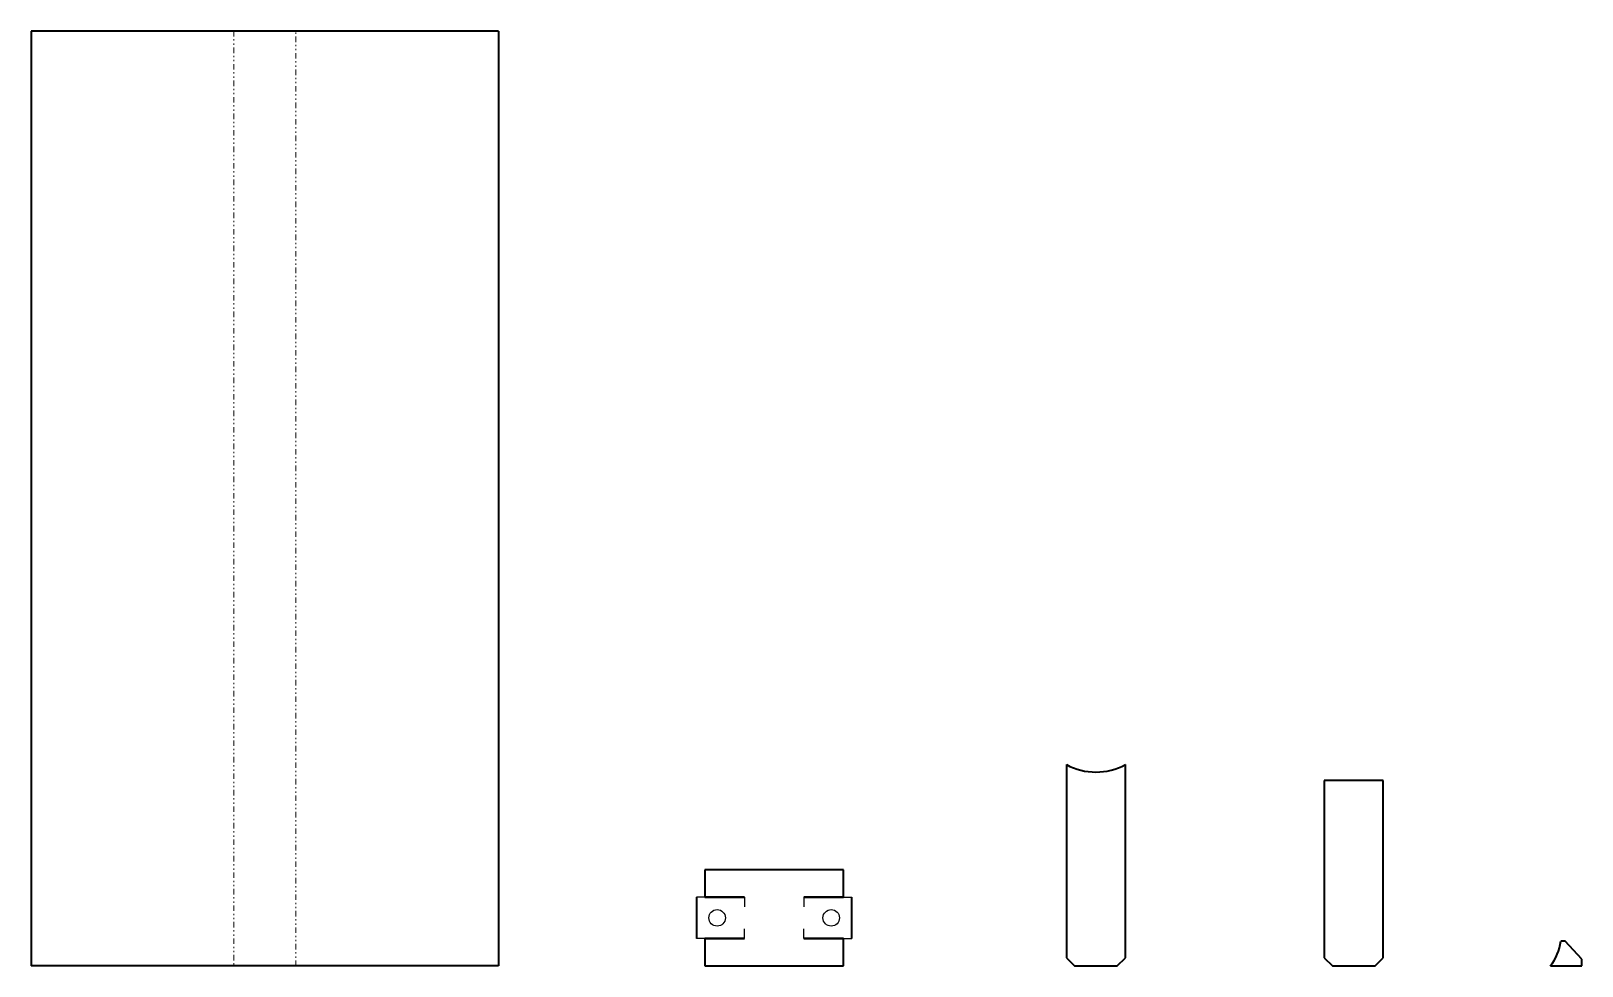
# Model space of a CAD drawing. Header units: millimetres. Extents: x 0 to 1128, y 0 to 680.
import ezdxf

# ---------------------------------------------------------------- set-up
doc = ezdxf.new("R2010")
doc.units = ezdxf.units.MM
doc.linetypes.add('K5LT_BASIC', pattern=[0])
doc.linetypes.add('K5LT_CHAIN_LINE_WITH_2_POINTS', pattern=[12, 4, -2, 1, -2, 1, -2])

msp = doc.modelspace()

# ---------------------------------------------------------------- linework, layer by layer
at = {"color": 7, "linetype": 'K5LT_BASIC', "lineweight": 40, "true_color": 0xffffff}
for p, q in [((144, 680), (0, 680)), ((0, 680), (0, 0)), ((151.1, 680), (144, 680)), ((189.1, 680), (151.1, 680)), ((196.1, 680), (189.1, 680)), ((340.1, 680), (196.1, 680)), ((340.1, 680), (340.1, 0)), ((753, 146.5), (753, 6)), ((796, 6), (796, 146.5)), ((983.5, 135), (940.5, 135)), ((940.5, 135), (940.5, 6)), ((983.5, 6), (983.5, 135)), ((591, 70), (490, 70)), ((490, 70), (490, 50)), ((591, 50), (591, 70)), ((484, 50), (484, 20)), ((490, 50), (519, 50)), ((519, 50), (490, 50)), ((519, 50), (519, 50)), ((562, 50), (562, 50)), ((591, 50), (562, 50)), ((562, 50), (591, 50)), ((597, 20), (597, 50)), ((490, 20), (490, 0)), ((519, 20), (490, 20)), ((490, 20), (519, 20)), ((519, 20), (519, 20)), ((562, 20), (591, 20)), ((562, 20), (562, 20)), ((591, 20), (562, 20)), ((591, 0), (591, 20)), ((1115.7, 18), (1112.7, 18)), ((1128, 5), (1115.7, 18)), ((144, 0), (0, 0)), ((151.1, 0), (144, 0)), ((189.1, 0), (151.1, 0)), ((196.1, 0), (189.1, 0)), ((340.1, 0), (196.1, 0)), ((490, 0), (591, 0)), ((753, 6), (759, 0)), ((759, 0), (790, 0)), ((790, 0), (796, 6)), ((940.5, 6), (946.5, 0)), ((946.5, 0), (977.5, 0)), ((977.5, 0), (983.5, 6)), ((1105, 0), (1128, 0)), ((1128, 0), (1128, 5))]:
    msp.add_line(p, q, dxfattribs=at)
at = {"color": 7, "linetype": 'K5LT_CHAIN_LINE_WITH_2_POINTS', "lineweight": 18, "true_color": 0xffffff}
for p, q in [((147.5, 680), (147.5, 0)), ((192.6, 0), (192.6, 680))]:
    msp.add_line(p, q, dxfattribs=at)
for p, q in [((490, 50), (484, 50)), ((519, 50), (519, 43)), ((562, 50), (562, 43)), ((591, 50), (597, 50)), ((519, 20), (519, 27)), ((562, 20), (562, 27)), ((490, 20), (484, 20)), ((591, 20), (597, 20))]:
    msp.add_line(p, q)
for centre in [(499, 35), (582, 35)]:
    msp.add_circle(centre, 6)
at = {"color": 7, "linetype": 'K5LT_BASIC', "lineweight": 40, "true_color": 0xffffff}
for centre, radius, start, end in [((774.5, 186), 45, 241.4596, 298.5404), ((1076, 23), 37, 321.5653, 352.2336)]:
    msp.add_arc(centre, radius, start, end, dxfattribs=at)

doc.saveas('drawing.dxf')
